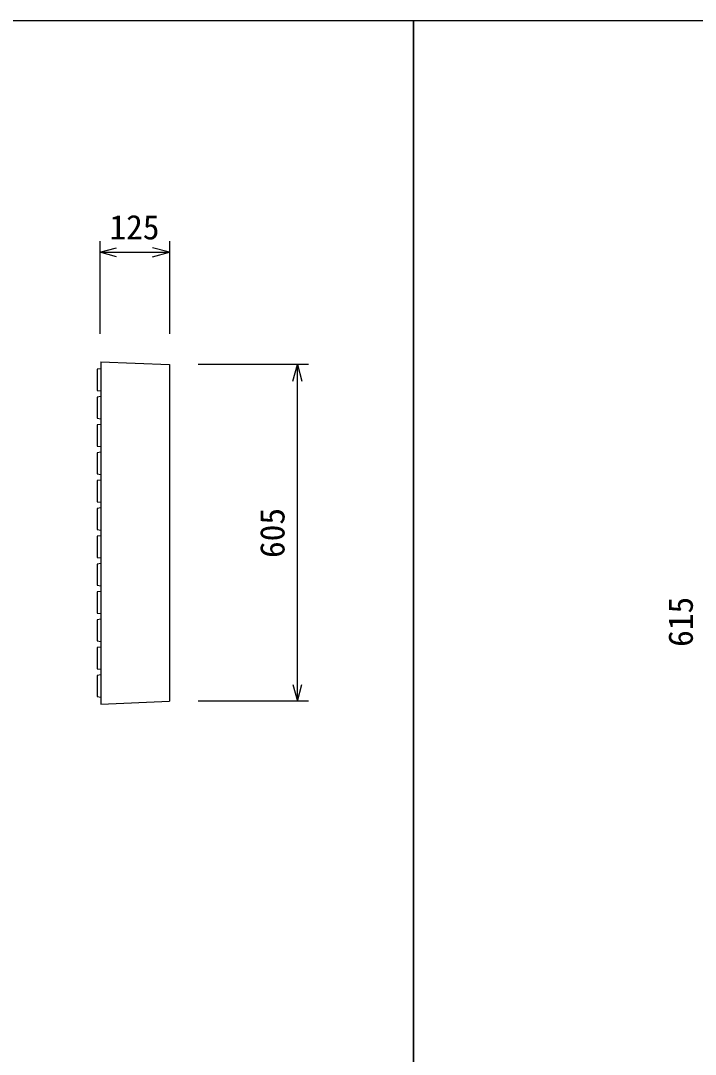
# Model space of a CAD drawing. Units: millimetres, scale not verified. Extents: x -16800 to 16800, y -5940 to 5940.
# Drawn here: x -4800 to -3589, y 1599 to 3456 of the extents above; entities that cross this region are included whole.
import ezdxf
from ezdxf.enums import TextEntityAlignment as Align

# ---------------------------------------------------------------- set-up
doc = ezdxf.new("R2010")
doc.units = ezdxf.units.MM
doc.header["$LTSCALE"] = 20
for name, color, linetype, lineweight in [('0-0_DIM', 7, 'Continuous', 25), ('0-2_HATCH', 6, 'Continuous', 25), ('0-5_OUTLINE', 3, 'Continuous', 25), ('0-6_TXT', 7, 'Continuous', 25)]:
    doc.layers.add(name, color=color, linetype=linetype, lineweight=lineweight)
doc.styles.add('ＭＳ ゴシック', font='')
doc.styles.get('ＭＳ ゴシック').set_extended_font_data('MS Gothic')

msp = doc.modelspace()

# ---------------------------------------------------------------- linework, layer by layer
at = {"layer": '0-0_DIM'}
for p, q in [((-4658.19, 3060.05), (-4658.19, 2893.65)), ((-4533.19, 3040.05), (-4563.19, 3048.09)), ((-4533.19, 3060.05), (-4533.19, 2893.65)), ((-4658.19, 3040.05), (-4533.19, 3040.05)), ((-4563.19, 3032.02), (-4533.19, 3040.05)), ((-4283.19, 2838.52), (-4481.27, 2838.52)), ((-4311.23, 2808.52), (-4303.19, 2838.52)), ((-4303.19, 2233.52), (-4303.19, 2838.52)), ((-4303.19, 2838.52), (-4295.15, 2808.52)), ((-4311.23, 2263.52), (-4303.19, 2233.52)), ((-4303.19, 2233.52), (-4295.15, 2263.52)), ((-4283.19, 2233.52), (-4481.27, 2233.52))]:
    msp.add_line(p, q, dxfattribs=at)
msp.add_lwpolyline([(-4628.19, 3032.02), (-4658.19, 3040.05), (-4628.19, 3048.09)], dxfattribs=at)
at = {"layer": '0-2_HATCH'}
for p, q in [((-4656.19, 2831.02), (-4662.69, 2830.02)), ((-4656.19, 2781.02), (-4662.69, 2780.02)), ((-4656.19, 2731.02), (-4662.69, 2730.02)), ((-4656.19, 2681.02), (-4662.69, 2680.02)), ((-4656.19, 2631.02), (-4662.69, 2630.02)), ((-4656.19, 2581.02), (-4662.69, 2580.02)), ((-4656.19, 2531.02), (-4662.69, 2530.02)), ((-4656.19, 2481.02), (-4662.69, 2480.02)), ((-4656.19, 2431.02), (-4662.69, 2430.02)), ((-4656.19, 2381.02), (-4662.69, 2380.02)), ((-4656.19, 2331.02), (-4662.69, 2330.02)), ((-4656.19, 2281.02), (-4662.69, 2280.02))]:
    msp.add_line(p, q, dxfattribs=at)
for points in [[(-4662.69, 2830.02), (-4662.69, 2792.02), (-4656.19, 2791.02)], [(-4662.69, 2780.02), (-4662.69, 2742.02), (-4656.19, 2741.02)], [(-4662.69, 2730.02), (-4662.69, 2692.02), (-4656.19, 2691.02)], [(-4662.69, 2680.02), (-4662.69, 2642.02), (-4656.19, 2641.02)], [(-4662.69, 2630.02), (-4662.69, 2592.02), (-4656.19, 2591.02)], [(-4662.69, 2580.02), (-4662.69, 2542.02), (-4656.19, 2541.02)], [(-4662.69, 2530.02), (-4662.69, 2492.02), (-4656.19, 2491.02)], [(-4662.69, 2480.02), (-4662.69, 2442.02), (-4656.19, 2441.02)], [(-4662.69, 2430.02), (-4662.69, 2392.02), (-4656.19, 2391.02)], [(-4662.69, 2380.02), (-4662.69, 2342.02), (-4656.19, 2341.02)], [(-4662.69, 2330.02), (-4662.69, 2292.02), (-4656.19, 2291.02)], [(-4662.69, 2280.02), (-4662.69, 2242.02), (-4656.19, 2241.02)]]:
    msp.add_lwpolyline(points, dxfattribs=at)
at = {"layer": '0-5_OUTLINE'}
for p, q in [((-4656.19, 2843.52), (-4656.19, 2228.52)), ((-4656.19, 2843.52), (-4533.19, 2838.52)), ((-4533.19, 2838.52), (-4533.19, 2233.52)), ((-4656.19, 2228.52), (-4533.19, 2233.52))]:
    msp.add_line(p, q, dxfattribs=at)
at = {"layer": '0-6_TXT'}
for points in [[(-6594.71, -243.89), (-4094.71, -243.89), (-4094.71, 3456.11), (-6594.71, 3456.11)], [(-4094.71, 606.11), (-1594.71, 606.11), (-1594.71, 3456.11), (-4094.71, 3456.11)]]:
    msp.add_lwpolyline(points, close=True, dxfattribs=at)

# ---------------------------------------------------------------- texts
at = {"layer": '0-0_DIM', "style": 'ＭＳ ゴシック'}
msp.add_text('125', height=43.99, dxfattribs=at).set_placement((-4640.69, 3050.05), align=Align.BOTTOM_LEFT)
for s, p in [('605', (-4313.19, 2491.02)), ('615', (-3580.13, 2331.39))]:
    msp.add_text(s, height=43.99, rotation=90, dxfattribs=at).set_placement(p, align=Align.BOTTOM_LEFT)

doc.saveas('drawing.dxf')
